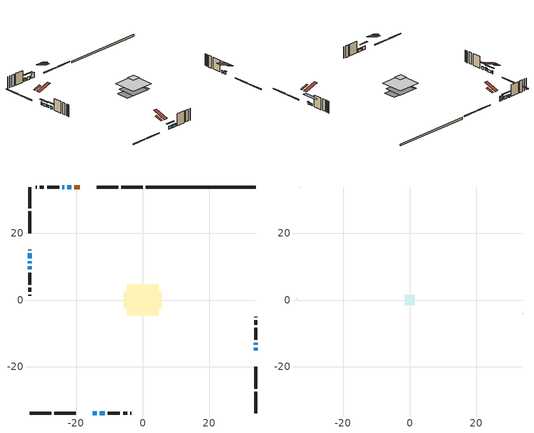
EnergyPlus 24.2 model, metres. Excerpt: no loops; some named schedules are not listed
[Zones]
conditioned space
 floor adiabatic (Floor2 construction): -3.79,-3.79 -3.79,3.79 3.79,3.79 3.79,-3.79 z0.76
 floor adiabatic (AdiabaticFloorConstruction): -4.77,-4.77 -4.77,4.77 4.77,4.77 4.77,-4.77 z3.2
 floor foundation (Slab1 construction): -5.71,-2.52 -5.71,2.52 5.71,2.52 5.71,-2.52 z0
 wall outside (RimJoist1 construction): 0.02,33.86 -6.38,33.86 / -33.86,-33.86 -27.46,-33.86 / -33.86,33.86 -33.86,27.46 / 33.86,-33.86 33.86,-27.46 z0.76:1.06
 wall outside (RimJoist2 construction): -7.31,33.86 -13.82,33.86 / -26.53,-33.86 -20.03,-33.86 / -33.86,26.53 -33.86,20.03 / 33.86,-26.53 33.86,-20.03 z0.76:1.06
 wall outside (AdiabaticWallConstruction 1): -18.86,33.86 -20.46,33.86 z0.76:2.79
 wall outside (AdiabaticWallConstruction): -33.86,14.99 -33.86,14.94 / -21.39,33.86 -22.61,33.86 / -33.86,10.08 -33.86,9.16 z0.76:1.98; -33.86,14.02 -33.86,12.54 / -12.84,-33.86 -11.36,-33.86 z0.76:1.73; -33.86,11.62 -33.86,11 z0.76:1.62; 33.86,-14.99 33.86,-14.37 / 33.86,-13.45 33.86,-12.83 / -23.54,33.86 -24.15,33.86 z0.76:1.68; -14.99,-33.86 -13.76,-33.86 z0.76:2.08
 wall outside (Wall1 construction): -25.08,33.86 -28.68,33.86 / -10.43,-33.86 -6.83,-33.86 / -33.86,8.23 -33.86,4.63 / 33.86,-11.91 33.86,-8.3 z0.76:5.64
 wall outside (Wall2 construction): -29.61,33.86 -30.87,33.86 / -5.9,-33.86 -4.64,-33.86 / -33.86,3.7 -33.86,2.44 / 33.86,-7.37 33.86,-6.11 z0.76:5.64
 wall outside (Wall3 construction): -31.8,33.86 -32,33.86 / -3.71,-33.86 -3.51,-33.86 / -33.86,1.51 -33.86,1.31 / 33.86,-5.18 33.86,-4.98 z0.76:5.64
 wall foundation (FoundationWall1 construction): 33.86,33.86 0.95,33.86 z0:0.76
 window (WindowConstruction 9): -33.86,14.98 -33.86,14.95 z0.76:1.98
 window (WindowConstruction 6): -33.86,14.02 -33.86,12.55 z0.76:1.73
 window (WindowConstruction 7): -33.86,11.62 -33.86,11.01 z0.76:1.62
 window (WindowConstruction 8): 33.86,-14.98 33.86,-14.37 z0.76:1.67
 window (WindowConstruction): 33.86,-13.45 33.86,-12.84 z0.76:1.67
 window (WindowConstruction 1): -21.39,33.86 -22.61,33.86 z0.76:1.98
 window (WindowConstruction 2): -23.54,33.86 -24.15,33.86 z0.76:1.67
 window (WindowConstruction 3): -33.86,10.08 -33.86,9.16 z0.76:1.98
 window (WindowConstruction 4): -14.98,-33.86 -13.77,-33.86 z0.76:2.08
 window (WindowConstruction 5): -12.84,-33.86 -11.36,-33.86 z0.76:1.73
 door (Door): -18.86,33.86 -20.46,33.86 z0.76:2.79
 ceiling adiabatic (AdiabaticFloorConstruction): 4.77,-4.77 4.77,4.77 -4.77,4.77 -4.77,-4.77 z3.2
 roof outside (Roof2 construction): -17.93,33.86,5.64 -17.93,28.27,7.5 -16.46,28.27,7.5 -16.46,33.86,5.64; -15.91,-33.86,5.64 -15.91,-28.27,7.5 -17.39,-28.27,7.5 -17.39,-33.86,5.64; -33.86,15.91,5.64 -28.27,15.91,7.5 -28.27,17.39,7.5 -33.86,17.39,5.64; 33.86,-15.91,5.64 28.27,-15.91,7.5 28.27,-17.39,7.5 33.86,-17.39,5.64
attic - vented
 floor to conditioned space (Floor1 construction Reversed): -1.53,-1.53 -1.53,1.53 1.53,1.53 1.53,-1.53 z5.64
 wall outside (Wall4 construction): -32.93,33.86 -32.94,33.86 / -33.86,0.38 -33.86,0.37 / 33.86,-4.06 33.86,-4.05 z0.76:5.64
 roof outside (Roof1 construction): -15.53,33.86,5.64 -15.53,30.88,6.63 -14.75,30.88,6.63 -14.75,33.86,5.64; -18.32,-33.86,5.64 -18.32,-30.88,6.63 -19.1,-30.88,6.63 -19.1,-33.86,5.64; -33.86,18.32,5.64 -30.88,18.32,6.63 -30.88,19.1,6.63 -33.86,19.1,5.64; 33.86,-18.32,5.64 30.88,-18.32,6.63 30.88,-19.1,6.63 33.86,-19.1,5.64
shading: -33.86,11.2 -33.86,15.36 -34.28,15.36 -34.28,11.2 z3.07; -33.86,10.81 -33.86,11.82 -34.28,11.82 -34.28,10.81 z1.82; 33.86,-14.17 33.86,-15.19 34.28,-15.19 34.28,-14.17 z1.88; 33.86,-9.79 33.86,-16.5 35.08,-16.5 35.08,-9.79 z4.73; -23.95,33.86 -20.05,33.86 -20.05,34.28 -23.95,34.28 z3.32; -24.35,33.86 -23.34,33.86 -23.34,34.28 -24.35,34.28 z1.88; -33.86,7.82 -33.86,11.42 -34.28,11.42 -34.28,7.82 z3.32; -12.42,-33.86 -16.33,-33.86 -16.33,-34.28 -12.42,-34.28 z3.42; -11.16,-33.86 -13.04,-33.86 -13.04,-34.28 -11.16,-34.28 z1.93
[Building]
Building 1: Terrain=Suburbs
[Site:Location]
London AP_ON: Latitude {deg}=43.03; Longitude {deg}=-81.15; Time Zone {hr}=-5; Elevation {m}=278; Keep Site Location Information=Yes
[Site:GroundTemperature:Shallow]
3.98693, 1.93205, 1.76749, 2.74264, 6.6573, 10.5537, 13.9317, 16.0716, 16.2534, 14.513, 11.2211, 7.44421
[Site:WaterMainsTemperature]
Calculation Method=Schedule; Temperature Schedule=mains temperature schedule
[Material] Roughness=Rough; Thermal Absorptance=0.9
Name | Thickness {m} | Conductivity {W/m-K} | Density {kg/m3} | Specific Heat {J/kg-K} | Solar Absorptance | Visible Absorptance
asphalt or fiberglass shingles | 0.00635 | 0.162714 | 1121.4 | 1465.45 | 0.4 | 0.4
ceiling loosefill ins | 0.169333 | 0.0480833 | 16.02 | 1046.75 | 0.7 | 0.7
ceiling stud and cavity | 0.1397 | 0.094449 | 65.682 | 1177.47 | 0.7 | 0.7
concrete 4.0 in. | 0.1016 | 1.803125 | 2242.8 | 837.4 | 0.7 | 0.7
concrete 8.0 in. | 0.2032 | 1.803125 | 2242.8 | 837.4 | 0.7 | 0.7
door material | 0.04445 | 0.053851 | 512.64 | 1214.23 | 0.7 | 0.7
exterior vertical ins | 0.00108814 | 0.029427 | 32.04 | 1214.23 | 0.7 | 0.7
floor covering | 0.0127 | 0.0433444 | 54.468 | 1339.84 | 0.6 | 0.6
floor rigid ins; rim joist rigid ins | 0.051816 | 0.029427 | 32.04 | 1214.23 | 0.7 | 0.7
floor rigid ins 1; wall rigid ins | 0.512978 | 0.029427 | 32.04 | 1214.23 | 0.7 | 0.7
floor stud and cavity | 0.1397 | 0.620324 | 92.3553 | 1139.71 | 0.7 | 0.7
floor stud and cavity 1 | 0.1397 | 1.75129 | 37.0049 | 1207.88 | 0.7 | 0.7
furniture material conditioned space 1 | 0.1524 | 0.115458 | 640.8 | 1214.23 | 0.6 | 0.6
gypsum board | 0.0127 | 0.160291 | 801 | 837.4 | 0.6 | 0.6
osb sheathing 0.5 in. | 0.0127 | 0.115458 | 512.64 | 1214.23 | 0.7 | 0.7
osb sheathing 0.75 in. | 0.01905 | 0.115458 | 512.64 | 1214.23 | 0.7 | 0.7
osb sheathing 2.0 in. | 0.0508 | 0.115458 | 512.64 | 1214.23 | 0.7 | 0.7
rim joist stud and cavity | 0.0508 | 0.0406006 | 125.044 | 1163.47 | 0.6 | 0.6
rim joist stud and cavity 1 | 0.0508 | 0.028891 | 125.044 | 1163.47 | 0.6 | 0.6
roof rigid ins | 0.103632 | 0.029427 | 32.04 | 1214.23 | 0.7 | 0.7
roof stud and cavity | 0.2032 | 0.39015 | 78.34581 | 1123.46 | 0.7 | 0.7
slab rigid ins | 0.0470997 | 0.029427 | 32.04 | 1214.23 | 0.7 | 0.7
wall stud and cavity | 0.1397 | 0.108832 | 139.0536 | 1170.24 | 0.7 | 0.7
wall stud and cavity 1 | 0.1397 | 0.11515 | 139.0536 | 1170.24 | 0.7 | 0.7
wall stud and cavity 2 | 0.1397 | 0.186243 | 139.0536 | 1170.24 | 0.7 | 0.7
wall stud and cavity 3 | 0.0889 | 6.1454 | 50.32683 | 1063.81 | 0.6 | 0.6
wall stud and cavity 4 | 0.0889 | 0.380278 | 52.3479 | 1209.89 | 0.7 | 0.7
wall stud and cavity 5 | 0.0889 | 0.391764 | 83.0341 | 1211.67 | 0.7 | 0.7
wood siding | 0.0254 | 0.102417 | 544.68 | 1172.36 | 0.4 | 0.4
wood siding 1 | 0.00254 | 0.102417 | 544.68 | 1172.36 | 0.4 | 0.4
wood siding 2; wood siding 3; wood siding 4 | 0.0254 | 0.102417 | 544.68 | 1172.36 | 0.7 | 0.7
[WindowMaterial:SimpleGlazingSystem]
Name | U-Factor {W/m2-K} | Solar Heat Gain Coefficient
WindowMaterial | 3.0383 | 0.46
WindowMaterial 1 | 5.45542 | 0.68
WindowMaterial 2 | 4.6747 | 0.52
WindowMaterial 3 | 4.76838 | 0.45
WindowMaterial 4 | 2.770864 | 0.5
WindowMaterial 5 | 2.78279 | 0.56
WindowMaterial 6 | 5.71718 | 0.75
WindowMaterial 7 | 3.04284 | 0.46
WindowMaterial 8 | 3.04852 | 0.28
[Construction]
AdiabaticFloorConstruction: floor stud and cavity 1, floor rigid ins 1, osb sheathing 0.75 in., floor covering
AdiabaticWallConstruction: wood siding 3, wall rigid ins, wall stud and cavity 4, gypsum board
AdiabaticWallConstruction 1: wood siding 4, wall rigid ins, wall stud and cavity 4, gypsum board
Door: door material
Floor1 construction Reversed: gypsum board, ceiling stud and cavity, ceiling loosefill ins
Floor2 construction: floor stud and cavity, floor rigid ins, osb sheathing 0.75 in., floor covering
FoundationWall1 construction: concrete 8.0 in.
furniture construction conditioned space 1: furniture material conditioned space 1
PartitionWallConstruction: gypsum board, wall stud and cavity 5, gypsum board
RimJoist1 construction: wood siding 2, rim joist rigid ins, osb sheathing 2.0 in., rim joist stud and cavity
RimJoist2 construction: wood siding 2, osb sheathing 2.0 in., rim joist stud and cavity 1
Roof1 construction: asphalt or fiberglass shingles
Roof2 construction: asphalt or fiberglass shingles, roof rigid ins, osb sheathing 0.75 in., roof stud and cavity, gypsum board
Slab1 construction: slab rigid ins, concrete 4.0 in.
Wall1 construction: wood siding, osb sheathing 0.5 in., wall stud and cavity, gypsum board
Wall2 construction: wood siding, osb sheathing 0.5 in., wall stud and cavity 1, gypsum board
Wall3 construction: wood siding, osb sheathing 0.5 in., wall stud and cavity 2, gypsum board
Wall4 construction: wood siding 1, wall stud and cavity 3
WindowConstruction; WindowConstruction 8: WindowMaterial
WindowConstruction 1: WindowMaterial 1
WindowConstruction 2: WindowMaterial 2
WindowConstruction 3: WindowMaterial 3
WindowConstruction 4: WindowMaterial 4
WindowConstruction 5: WindowMaterial 5
WindowConstruction 6: WindowMaterial 6
WindowConstruction 7: WindowMaterial 7
WindowConstruction 9: WindowMaterial 8
[Zone] Multiplier=1; Part of Total Floor Area=Yes
Name | Volume {m3}
attic - vented | 1.50925
conditioned space | 262.8
[Space]
Name | Zone | Volume {m3}
attic - vented 1 | attic - vented | 1.50925
conditioned space 1 | conditioned space | 262.8
[ZoneInfiltration:EffectiveLeakageArea]
infil attic - vented 1: Zone or Space=attic - vented 1; Schedule=Always On Discrete; Effective Air Leakage Area {cm2}=408.436; Stack Coefficient=0.000408196; Wind Coefficient=1.36507e-05
[ZoneMixing]
whole house fan mix: Zone or Space=attic - vented; Schedule=Always On Continuous; Design Flow Rate Calculation Method=Flow/Zone; Design Flow Rate {m3/s}=0; Source Zone or Space=conditioned space
[SurfaceProperty:ExposedFoundationPerimeter]
Slab1: Exposed Perimeter Calculation Method=TotalExposedPerimeter; Total Exposed Perimeter {m}=32.919
[InternalMass] Zone or ZoneList=conditioned space; Space or SpaceList=conditioned space 1
Name | Construction | Surface Area {m2}
furniture mass conditioned space 1 | furniture construction conditioned space 1 | 82.4802
partition wall mass | PartitionWallConstruction | 148.6
[Lights]
interior lighting: Zone or ZoneList or Space or SpaceList=conditioned space 1; Schedule=interior lighting schedule; Design Level Calculation Method=LightingLevel; Lighting Level {W}=343.2; Return Air Fraction=0; Fraction Radiant=0.6; Fraction Visible=0.2; Fraction Replaceable=1
[People]
occupants: Zone or ZoneList or Space or SpaceList=conditioned space 1; Number of People Schedule=occupants schedule; Number of People Calculation Method=People; Number of People=3; Fraction Radiant=0.314171; Sensible Heat Fraction=0.56303; Activity Level Schedule=occupants activity schedule; Carbon Dioxide Generation Rate {m3/s-W}=0; Enable ASHRAE 55 Comfort Warnings=No; Mean Radiant Temperature Calculation Type=EnclosureAveraged
[ElectricEquipment] Zone or ZoneList or Space or SpaceList=conditioned space 1; Design Level Calculation Method=EquipmentLevel
Name | Schedule | Design Level {W} | Fraction Latent | Fraction Radiant | Fraction Lost
clothes dryer | clothes dryer schedule | 140.772 | 0.015 | 0.081 | 0.85
clothes washer | clothes washer schedule | 32.1985 | 0.03 | 0.162 | 0.7
cooking range | cooking range schedule | 215.147 | 0.08 | 0.432 | 0.2
dishwasher | dishwasher schedule | 66.8632 | 0.3 | 0.18 | 0.4
fridge | fridge schedule | 72.9452 | 0 | 0.6 | 0
mech vent house fan | mech vent house fan schedule | 4.93 | 0 | 0 | 1
mech vent house fan cfis | mech vent house fan cfis schedule | 0 | 0 | 0 | 0
misc plug loads | misc plug loads schedule | 494.7 | 0.045 | 0.513 | 0.1
whole house fan | Always On Discrete | 0 | 0 | 0 | 1
[OtherEquipment] Zone or ZoneList or Space or SpaceList=conditioned space 1; Design Level Calculation Method=EquipmentLevel
Name | Fuel Type | Schedule | Design Level {W} | Fraction Latent | Fraction Radiant | Fraction Lost
clothes dryer 1 | Electricity | clothes dryer schedule | 0 | 0.015 | 0.081 | 0.85
cooking range 1 | Electricity | cooking range schedule | 0 | 0.08 | 0.432 | 0.2
general water use latent | None | general water use schedule | 62.594 | 1 | 0 | 0
general water use sensible | None | general water use schedule | -61.6891 | 0 | 0.6 | 0
mech vent house fan latent load | None | Always On Discrete | 0 | 1 | 0 | 0
mech vent house fan sensible load | None | Always On Discrete | 0 | 0 | 0 | 0
water heater energy adjustment1 | Electricity | Always On Discrete | 0.01 | 0 | 0 | 1
[ZoneInfiltration:DesignFlowRate] Zone or ZoneList or Space or SpaceList=conditioned space 1; Schedule=Always On Discrete; Design Flow Rate Calculation Method=Flow/Zone; Design Flow Rate {m3/s}=0
infil flow; natural vent flow; whole house fan flow
[AvailabilityManager:Scheduled]
central ac and furnace airloop Availability Manager: Schedule=Always On Discrete
[Foundation:Kiva]
Foundation Kiva 1: Initial Indoor Air Temperature {C}=18; Wall Height Above Grade {m}=0.759988; Wall Depth Below Slab {m}=0.2032; Custom Block Material Name 1=exterior vertical ins; Custom Block Depth 1 {m}=0.759988; Custom Block X Position 1 {m}=0.2032; Custom Block Z Position 1 {m}=0
[Foundation:Kiva:Settings]
Soil Conductivity {W/m-K}=0.849921; Soil Density {kg/m3}=1842.3; Soil Specific Heat {J/kg-K}=418.7; Ground Solar Absorptivity=0.9; Ground Thermal Absorptivity=0.9; Ground Surface Roughness {m}=0.03; Far-Field Width {m}=40; Deep-Ground Boundary Condition=ZeroFlux; Deep-Ground Depth {m}=40; Minimum Cell Dimension {m}=0.2; Maximum Cell Growth Coefficient=3; Simulation Timestep=Timestep
[Exterior:Lights]
exterior lighting: Schedule=exterior lighting schedule; Design Level {W}=75.6
[EnergyManagementSystem:GlobalVariable]
central_ac_and_furnace_airloop_Fan_RTF
infil_program_Qfan
infil_program_Qinf
natural_vent_program_Qnv
natural_vent_program_Qwhf
[EnergyManagementSystem:Sensor]
Name | Output:Variable or Output:Meter Index Key | Output:Variable or Output:Meter
airflow_gain | infil flow | Infiltration Sensible Heat Gain Energy
airflow_gain_1 | natural vent flow | Infiltration Sensible Heat Gain Energy
airflow_gain_2 | whole house fan flow | Infiltration Sensible Heat Gain Energy
airflow_loss | infil flow | Infiltration Sensible Heat Loss Energy
airflow_loss_1 | natural vent flow | Infiltration Sensible Heat Loss Energy
airflow_loss_2 | whole house fan flow | Infiltration Sensible Heat Loss Energy
clg_load_cond |  | Cooling:EnergyTransfer:Zone:CONDITIONED SPACE
clg_sp_s; clg_sp_s_1 | cooling setpoint | Schedule Value
clothes_dryer_exhaust_0_sch_s | clothes dryer exhaust 0 schedule | Schedule Value
cool_season | cooling season schedule | Schedule Value
htg_load_cond |  | Heating:EnergyTransfer:Zone:CONDITIONED SPACE
htg_sp_s; htg_sp_s_1 | heating setpoint | Schedule Value
ig_ee_conv | clothes dryer | Electric Equipment Convective Heating Energy
ig_ee_conv_2 | cooking range | Electric Equipment Convective Heating Energy
ig_ee_conv_4 | fridge | Electric Equipment Convective Heating Energy
ig_ee_conv_5 | misc plug loads | Electric Equipment Convective Heating Energy
ig_ee_conv_6 | whole house fan | Electric Equipment Convective Heating Energy
ig_ee_rad | clothes dryer | Electric Equipment Radiant Heating Energy
ig_ee_rad_2 | cooking range | Electric Equipment Radiant Heating Energy
ig_ee_rad_4 | fridge | Electric Equipment Radiant Heating Energy
ig_ee_rad_5 | misc plug loads | Electric Equipment Radiant Heating Energy
ig_ee_rad_6 | whole house fan | Electric Equipment Radiant Heating Energy
ig_lgt_conv | interior lighting | Lights Convective Heating Energy
ig_lgt_rad | interior lighting | Lights Radiant Heating Energy
ig_lgt_vis | interior lighting | Lights Visible Radiation Heating Energy
ig_oe_conv | clothes dryer 1 | Other Equipment Convective Heating Energy
ig_oe_conv_1 | cooking range 1 | Other Equipment Convective Heating Energy
ig_oe_conv_2 | general water use latent | Other Equipment Convective Heating Energy
ig_oe_conv_3 | general water use sensible | Other Equipment Convective Heating Energy
ig_oe_conv_4 | water heater energy adjustment1 | Other Equipment Convective Heating Energy
ig_oe_rad | clothes dryer 1 | Other Equipment Radiant Heating Energy
ig_oe_rad_1 | cooking range 1 | Other Equipment Radiant Heating Energy
ig_oe_rad_2 | general water use latent | Other Equipment Radiant Heating Energy
ig_oe_rad_3 | general water use sensible | Other Equipment Radiant Heating Energy
ig_oe_rad_4 | water heater energy adjustment1 | Other Equipment Radiant Heating Energy
ig_ppl_conv | occupants | People Convective Heating Energy
ig_ppl_rad | occupants | People Radiant Heating Energy
im_conv | furniture mass conditioned space 1 | Surface Inside Face Convection Heat Gain Energy
im_conv_1 | partition wall mass | Surface Inside Face Convection Heat Gain Energy
im_ig | furniture mass conditioned space 1 | Surface Inside Face Internal Gains Radiation Heat Gain Energy
im_ig_1 | partition wall mass | Surface Inside Face Internal Gains Radiation Heat Gain Energy
im_lgt | furniture mass conditioned space 1 | Surface Inside Face Lights Radiation Heat Gain Energy
im_lgt_1 | partition wall mass | Surface Inside Face Lights Radiation Heat Gain Energy
im_sol | furniture mass conditioned space 1 | Surface Inside Face Solar Radiation Heat Gain Energy
im_sol_1 | partition wall mass | Surface Inside Face Solar Radiation Heat Gain Energy
im_surf | furniture mass conditioned space 1 | Surface Inside Face Net Surface Thermal Radiation Heat Gain Energy
im_surf_1 | partition wall mass | Surface Inside Face Net Surface Thermal Radiation Heat Gain Energy
mv_conv | mech vent house fan | Electric Equipment Convective Heating Energy
mv_conv_1 | mech vent house fan cfis | Electric Equipment Convective Heating Energy
mv_conv_2 | mech vent house fan latent load | Other Equipment Convective Heating Energy
mv_conv_3 | mech vent house fan sensible load | Other Equipment Convective Heating Energy
mv_rad | mech vent house fan | Electric Equipment Radiant Heating Energy
mv_rad_1 | mech vent house fan cfis | Electric Equipment Radiant Heating Energy
mv_rad_2 | mech vent house fan latent load | Other Equipment Radiant Heating Energy
mv_rad_3 | mech vent house fan sensible load | Other Equipment Radiant Heating Energy
natural_vent_s | natural vent schedule | Schedule Value
out_pb_s |  | Site Outdoor Air Barometric Pressure
out_wt_s |  | Site Outdoor Air Humidity Ratio
site_vw_s |  | Site Wind Speed
ss_back_out | Window1 | Surface Window Shortwave from Zone Back Out Window Heat Transfer Rate
ss_back_out_1 | Window10 | Surface Window Shortwave from Zone Back Out Window Heat Transfer Rate
ss_back_out_2 | Window11 | Surface Window Shortwave from Zone Back Out Window Heat Transfer Rate
ss_back_out_3 | Window12 | Surface Window Shortwave from Zone Back Out Window Heat Transfer Rate
ss_back_out_4 | Window2 | Surface Window Shortwave from Zone Back Out Window Heat Transfer Rate
ss_back_out_5 | Window3 | Surface Window Shortwave from Zone Back Out Window Heat Transfer Rate
ss_back_out_6 | Window4 | Surface Window Shortwave from Zone Back Out Window Heat Transfer Rate
ss_back_out_7 | Window5 | Surface Window Shortwave from Zone Back Out Window Heat Transfer Rate
ss_back_out_8 | Window7 | Surface Window Shortwave from Zone Back Out Window Heat Transfer Rate
ss_back_out_9 | Window9 | Surface Window Shortwave from Zone Back Out Window Heat Transfer Rate
ss_conv | Door1 | Surface Inside Face Convection Heat Gain Energy
ss_conv_1 | Window1 | Surface Inside Face Convection Heat Gain Energy
ss_conv_10 | Window9 | Surface Inside Face Convection Heat Gain Energy
ss_conv_2 | Window10 | Surface Inside Face Convection Heat Gain Energy
ss_conv_3 | Window11 | Surface Inside Face Convection Heat Gain Energy
ss_conv_4 | Window12 | Surface Inside Face Convection Heat Gain Energy
ss_conv_5 | Window2 | Surface Inside Face Convection Heat Gain Energy
ss_conv_6 | Window3 | Surface Inside Face Convection Heat Gain Energy
ss_conv_7 | Window4 | Surface Inside Face Convection Heat Gain Energy
ss_conv_8 | Window5 | Surface Inside Face Convection Heat Gain Energy
ss_conv_9 | Window7 | Surface Inside Face Convection Heat Gain Energy
ss_ig | Door1 | Surface Inside Face Internal Gains Radiation Heat Gain Energy
ss_ig_1 | Window1 | Surface Inside Face Internal Gains Radiation Heat Gain Energy
ss_ig_10 | Window9 | Surface Inside Face Internal Gains Radiation Heat Gain Energy
ss_ig_2 | Window10 | Surface Inside Face Internal Gains Radiation Heat Gain Energy
ss_ig_3 | Window11 | Surface Inside Face Internal Gains Radiation Heat Gain Energy
ss_ig_4 | Window12 | Surface Inside Face Internal Gains Radiation Heat Gain Energy
ss_ig_5 | Window2 | Surface Inside Face Internal Gains Radiation Heat Gain Energy
ss_ig_6 | Window3 | Surface Inside Face Internal Gains Radiation Heat Gain Energy
ss_ig_7 | Window4 | Surface Inside Face Internal Gains Radiation Heat Gain Energy
ss_ig_8 | Window5 | Surface Inside Face Internal Gains Radiation Heat Gain Energy
ss_ig_9 | Window7 | Surface Inside Face Internal Gains Radiation Heat Gain Energy
ss_lgt | Door1 | Surface Inside Face Lights Radiation Heat Gain Energy
ss_sol | Door1 | Surface Inside Face Solar Radiation Heat Gain Energy
ss_surf | Door1 | Surface Inside Face Net Surface Thermal Radiation Heat Gain Energy
ss_surf_1 | Window1 | Surface Inside Face Net Surface Thermal Radiation Heat Gain Energy
ss_surf_10 | Window9 | Surface Inside Face Net Surface Thermal Radiation Heat Gain Energy
ss_surf_2 | Window10 | Surface Inside Face Net Surface Thermal Radiation Heat Gain Energy
ss_surf_3 | Window11 | Surface Inside Face Net Surface Thermal Radiation Heat Gain Energy
ss_surf_4 | Window12 | Surface Inside Face Net Surface Thermal Radiation Heat Gain Energy
ss_surf_5 | Window2 | Surface Inside Face Net Surface Thermal Radiation Heat Gain Energy
ss_surf_6 | Window3 | Surface Inside Face Net Surface Thermal Radiation Heat Gain Energy
ss_surf_7 | Window4 | Surface Inside Face Net Surface Thermal Radiation Heat Gain Energy
ss_surf_8 | Window5 | Surface Inside Face Net Surface Thermal Radiation Heat Gain Energy
ss_surf_9 | Window7 | Surface Inside Face Net Surface Thermal Radiation Heat Gain Energy
ss_trans_in | Window1 | Surface Window Transmitted Solar Radiation Rate
ss_trans_in_1 | Window10 | Surface Window Transmitted Solar Radiation Rate
ss_trans_in_2 | Window11 | Surface Window Transmitted Solar Radiation Rate
ss_trans_in_3 | Window12 | Surface Window Transmitted Solar Radiation Rate
ss_trans_in_4 | Window2 | Surface Window Transmitted Solar Radiation Rate
ss_trans_in_5 | Window3 | Surface Window Transmitted Solar Radiation Rate
ss_trans_in_6 | Window4 | Surface Window Transmitted Solar Radiation Rate
ss_trans_in_7 | Window5 | Surface Window Transmitted Solar Radiation Rate
ss_trans_in_8 | Window7 | Surface Window Transmitted Solar Radiation Rate
ss_trans_in_9 | Window9 | Surface Window Transmitted Solar Radiation Rate
ss_trans_out | Window1 | Surface Inside Face Initial Transmitted Diffuse Transmitted Out Window Solar Radiation Rate
ss_trans_out_1 | Window10 | Surface Inside Face Initial Transmitted Diffuse Transmitted Out Window Solar Radiation Rate
ss_trans_out_2 | Window11 | Surface Inside Face Initial Transmitted Diffuse Transmitted Out Window Solar Radiation Rate
ss_trans_out_3 | Window12 | Surface Inside Face Initial Transmitted Diffuse Transmitted Out Window Solar Radiation Rate
ss_trans_out_4 | Window2 | Surface Inside Face Initial Transmitted Diffuse Transmitted Out Window Solar Radiation Rate
ss_trans_out_5 | Window3 | Surface Inside Face Initial Transmitted Diffuse Transmitted Out Window Solar Radiation Rate
ss_trans_out_6 | Window4 | Surface Inside Face Initial Transmitted Diffuse Transmitted Out Window Solar Radiation Rate
ss_trans_out_7 | Window5 | Surface Inside Face Initial Transmitted Diffuse Transmitted Out Window Solar Radiation Rate
ss_trans_out_8 | Window7 | Surface Inside Face Initial Transmitted Diffuse Transmitted Out Window Solar Radiation Rate
ss_trans_out_9 | Window9 | Surface Inside Face Initial Transmitted Diffuse Transmitted Out Window Solar Radiation Rate
s_conv | Floor1 | Surface Inside Face Convection Heat Gain Energy
s_conv_1 | Floor2 | Surface Inside Face Convection Heat Gain Energy
s_conv_10 | RimJoist2:180 | Surface Inside Face Convection Heat Gain Energy
s_conv_11 | RimJoist2:270 | Surface Inside Face Convection Heat Gain Energy
s_conv_12 | RimJoist2:90 | Surface Inside Face Convection Heat Gain Energy
s_conv_13 | Roof2:0 | Surface Inside Face Convection Heat Gain Energy
s_conv_14 | Roof2:180 | Surface Inside Face Convection Heat Gain Energy
s_conv_15 | Roof2:270 | Surface Inside Face Convection Heat Gain Energy
s_conv_16 | Roof2:90 | Surface Inside Face Convection Heat Gain Energy
s_conv_17 | Slab1 | Surface Inside Face Convection Heat Gain Energy
s_conv_18 | Wall1:0 | Surface Inside Face Convection Heat Gain Energy
s_conv_19 | Wall1:180 | Surface Inside Face Convection Heat Gain Energy
s_conv_2 | FoundationWall1 | Surface Inside Face Convection Heat Gain Energy
s_conv_20 | Wall1:270 | Surface Inside Face Convection Heat Gain Energy
s_conv_21 | Wall1:90 | Surface Inside Face Convection Heat Gain Energy
s_conv_22 | Wall2:0 | Surface Inside Face Convection Heat Gain Energy
s_conv_23 | Wall2:180 | Surface Inside Face Convection Heat Gain Energy
s_conv_24 | Wall2:270 | Surface Inside Face Convection Heat Gain Energy
s_conv_25 | Wall2:90 | Surface Inside Face Convection Heat Gain Energy
s_conv_26 | Wall3:0 | Surface Inside Face Convection Heat Gain Energy
s_conv_27 | Wall3:180 | Surface Inside Face Convection Heat Gain Energy
s_conv_28 | Wall3:270 | Surface Inside Face Convection Heat Gain Energy
